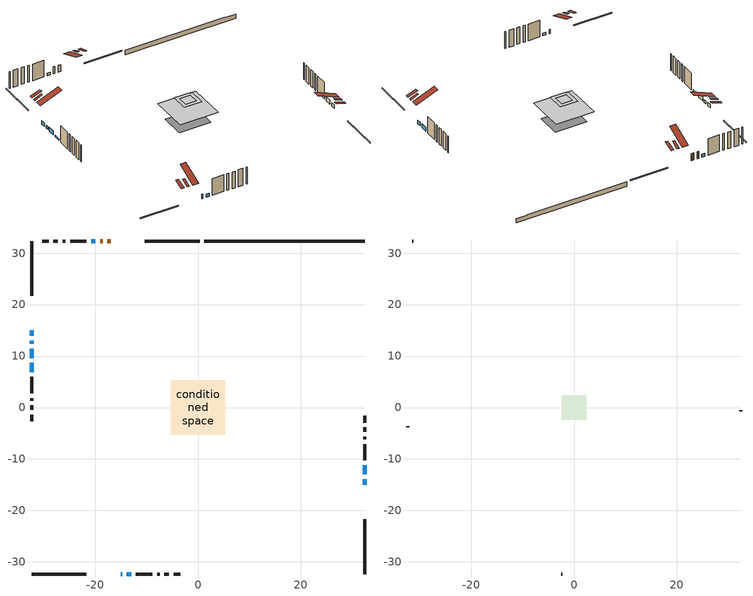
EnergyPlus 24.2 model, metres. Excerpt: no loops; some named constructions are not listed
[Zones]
conditioned space
 floor outside (Floor1 construction): -1.44,-1.44 -1.44,1.44 1.44,1.44 1.44,-1.44 z0.4
 floor adiabatic (AdiabaticFloorConstruction): -5.33,-5.33 -5.33,5.33 5.33,5.33 5.33,-5.33 z2.84
 floor foundation (Slab1 construction): -4.42,-3.35 -4.42,3.35 4.42,3.35 4.42,-3.35 z-0.91
 wall outside (RimJoist1 construction): 0.33,32.35 -10.31,32.35 / -32.35,-32.35 -21.71,-32.35 / -32.35,32.35 -32.35,21.71 / 32.35,-32.35 32.35,-21.71 z0.4:0.7
 wall outside (AdiabaticWallConstruction 1): -16.99,32.35 -17.63,32.35 / -18.55,32.35 -19.01,32.35 z0.4:2.43
 wall outside (AdiabaticWallConstruction): 32.35,-15.03 32.35,-13.91 / -32.35,15.03 -32.35,13.91 z0.4:1.44; -19.93,32.35 -20.75,32.35 / -13.8,-32.35 -12.98,-32.35 z0.4:1.22; -15.03,-32.35 -14.72,-32.35 / 32.35,-12.98 32.35,-11.19 z0.4:1.62; -32.35,12.98 -32.35,12.37 z0.4:1.32; -32.35,11.44 -32.35,9.61 z0.4:1.6; -32.35,8.69 -32.35,6.86 z0.4:0.91
 wall outside (Wall1 construction): -21.68,32.35 -24.84,32.35 / -12.05,-32.35 -8.89,-32.35 / -32.35,5.93 -32.35,2.77 / 32.35,-10.26 32.35,-7.1 z0.4:5.28
 wall outside (Wall3 construction): -25.77,32.35 -26.29,32.35 / -7.96,-32.35 -7.44,-32.35 / -32.35,1.84 -32.35,1.32 / 32.35,-6.17 32.35,-5.65 z0.4:5.28
 wall outside (Wall4 construction): -27.22,32.35 -28.09,32.35 / -6.51,-32.35 -5.64,-32.35 / -32.35,0.39 -32.35,-0.48 / 32.35,-4.72 32.35,-3.85 z0.4:5.28
 wall outside (Wall5 construction): -29.02,32.35 -30.29,32.35 / -4.71,-32.35 -3.44,-32.35 / -32.35,-1.41 -32.35,-2.68 / 32.35,-2.92 32.35,-1.65 z0.4:5.28
 wall foundation (FoundationWall1 construction): 1.26,32.35,-0.91 1.26,32.35,0.4 29.24,32.35,0.4 29.24,32.35,0.28 32.35,32.35,0.28 32.35,32.35,-0.91
 window (WindowConstruction): 32.35,-15.03 32.35,-13.91 z0.4:1.44
 window (WindowConstruction 5): -19.94,32.35 -20.75,32.35 z0.4:1.21
 window (WindowConstruction 8): -15.03,-32.35 -14.72,-32.35 z0.4:1.62
 window (WindowConstruction 1): -32.35,15.03 -32.35,13.91 z0.4:1.44
 window (WindowConstruction 6): -32.35,12.98 -32.35,12.37 z0.4:1.31
 window (WindowConstruction 2): -13.8,-32.35 -12.98,-32.35 z0.4:1.21
 window (WindowConstruction 3): 32.35,-12.98 32.35,-11.19 z0.4:1.62
 window (WindowConstruction 4): -32.35,11.44 -32.35,9.61 z0.4:1.59
 window (WindowConstruction 7): -32.35,8.69 -32.35,6.86 z0.4:0.91
 door (Door): -16.99,32.35 -17.63,32.35 z0.4:2.43
 door (Door 1): -18.55,32.35 -19.01,32.35 z0.4:2.43
 ceiling adiabatic (AdiabaticFloorConstruction): 5.33,-5.33 5.33,5.33 -5.33,5.33 -5.33,-5.33 z2.84
 roof outside (Roof2 construction): -13.49,32.35,5.28 -13.49,30.19,6.18 -12.91,30.19,6.18 -12.91,32.35,5.28; -18.53,-32.35,5.28 -18.53,-30.19,6.18 -19.11,-30.19,6.18 -19.11,-32.35,5.28; -32.35,18.53,5.28 -30.19,18.53,6.18 -30.19,19.11,6.18 -32.35,19.11,5.28; 32.35,-18.53,5.28 30.19,-18.53,6.18 30.19,-19.11,6.18 32.35,-19.11,5.28
attic - vented
 floor to conditioned space (Floor2 construction Reversed): -1.44,-1.44 -1.44,1.44 1.44,1.44 1.44,-1.44 z5.28
 floor to conditioned space (Floor3 construction Reversed): -2.41,-2.41 -2.41,2.41 2.41,2.41 2.41,-2.41 z5.28
 floor to conditioned space (Floor4 construction Reversed): -2.03,-2.03 -2.03,2.03 2.03,2.03 2.03,-2.03 z5.28
 wall outside (Wall6 construction): -31.22,32.35 -31.42,32.35 / -2.51,-32.35 -2.31,-32.35 / -32.35,-3.61 -32.35,-3.82 / 32.35,-0.72 32.35,-0.52 z0.4:5.28
 roof outside (Roof1 construction): -11.98,32.35,5.28 -11.98,29.55,6.21 -11.24,29.55,6.21 -11.24,32.35,5.28; -20.04,-32.35,5.28 -20.04,-29.55,6.21 -20.78,-29.55,6.21 -20.78,-32.35,5.28; -32.35,20.04,5.28 -29.55,20.04,6.21 -29.55,20.78,6.21 -32.35,20.78,5.28; 32.35,-20.04,5.28 29.55,-20.04,6.21 29.55,-20.78,6.21 32.35,-20.78,5.28
 roof outside (Roof3 construction): -16.06,32.35,5.28 -16.06,26.3,7.8 -14.42,26.3,7.8 -14.42,32.35,5.28; -15.96,-32.35,5.28 -15.96,-26.3,7.8 -17.6,-26.3,7.8 -17.6,-32.35,5.28; -32.35,15.96,5.28 -26.3,15.96,7.8 -26.3,17.6,7.8 -32.35,17.6,5.28; 32.35,-15.96,5.28 26.3,-15.96,7.8 26.3,-17.6,7.8 32.35,-17.6,5.28
[Material] Roughness=Rough; Thermal Absorptance=0.9
Name | Thickness {m} | Conductivity {W/m-K} | Density {kg/m3} | Specific Heat {J/kg-K} | Solar Absorptance | Visible Absorptance
ceiling loosefill ins | 0.169333 | 0.0480833 | 16.02 | 1046.75 | 0.7 | 0.7
ceiling stud and cavity | 0.1397 | 0.0783965 | 65.682 | 1177.47 | 0.7 | 0.7
ceiling stud and cavity 1 | 0.1397 | 0.083689 | 65.682 | 1177.47 | 0.7 | 0.7
ceiling stud and cavity 2 | 0.1397 | 0.0760664 | 65.682 | 1177.47 | 0.7 | 0.7
gypsum board | 0.0127 | 0.160291 | 801 | 837.4 | 0.6 | 0.6
[Construction]
Floor2 construction: ceiling loosefill ins, ceiling stud and cavity, gypsum board
Floor3 construction: ceiling stud and cavity 1, gypsum board
Floor4 construction: ceiling stud and cavity 2, gypsum board
[EnergyManagementSystem:OutputVariable] Type of Data in Variable=Summed; Update Frequency=ZoneTimestep; Units=J
Name | EMS Variable | EMS Program or Subroutine
Energy Management System Output Variable 27 | loads_clg_walls | component_loads_program
Energy Management System Output Variable 28 | loads_clg_rim_joists | component_loads_program
Energy Management System Output Variable 29 | loads_clg_foundation_walls | component_loads_program
Energy Management System Output Variable 30 | loads_clg_doors | component_loads_program
Energy Management System Output Variable 31 | loads_clg_windows_conduction | component_loads_program
Energy Management System Output Variable 32 | loads_clg_windows_solar | component_loads_program
Energy Management System Output Variable 33 | loads_clg_skylights_conduction | component_loads_program
Energy Management System Output Variable 34 | loads_clg_skylights_solar | component_loads_program
Energy Management System Output Variable 35 | loads_clg_floors | component_loads_program
Energy Management System Output Variable 36 | loads_clg_slabs | component_loads_program
Energy Management System Output Variable 37 | loads_clg_internal_mass | component_loads_program
Energy Management System Output Variable 38 | loads_clg_infil | component_loads_program
Energy Management System Output Variable 39 | loads_clg_natvent | component_loads_program
Energy Management System Output Variable 40 | loads_clg_mechvent | component_loads_program
Energy Management System Output Variable 41 | loads_clg_whf | component_loads_program
Energy Management System Output Variable 42 | loads_clg_ducts | component_loads_program
Energy Management System Output Variable 43 | loads_clg_intgains | component_loads_program
Energy Management System Output Variable 44 | loads_clg_lighting | component_loads_program
Energy Management System Output Variable 45 | loads_htg_tot | total_loads_program
Energy Management System Output Variable 46 | loads_clg_tot | total_loads_program
[Schedule:Day:Interval]
interior lighting schedule day: No, 01:00, 0.108182, 04:00, 0.0901515, 05:00, 0.0991667, 06:00, 0.162273, 07:00, 0.270455, 08:00, 0.342576, 10:00, 0.369621, 11:00, 0.351591, 12:00, 0.333561, 13:00, 0.324545, 14:00, 0.31553, 15:00, 0.333561, 16:00, 0.369621, 17:00, 0.450758, 18:00, 0.585985, 19:00, 0.775303, 20:00, 0.955606, 21:00, 0.991667, 22:00, 0.712197, 23:00, 0.360606, 24:00, 0.162273
interior lighting schedule day 1: No, 01:00, 0.100909, 04:00, 0.0840909, 05:00, 0.0925, 06:00, 0.151364, 07:00, 0.252273, 08:00, 0.319545, 10:00, 0.344773, 11:00, 0.327955, 12:00, 0.311136, 13:00, 0.302727, 14:00, 0.294318, 15:00, 0.311136, 16:00, 0.344773, 17:00, 0.420455, 18:00, 0.546591, 19:00, 0.723182, 20:00, 0.891364, 21:00, 0.925, 22:00, 0.664318, 23:00, 0.336364, 24:00, 0.151364
interior lighting schedule day 2: No, 01:00, 0.0927273, 04:00, 0.0772727, 05:00, 0.085, 06:00, 0.139091, 07:00, 0.231818, 08:00, 0.293636, 10:00, 0.316818, 11:00, 0.301364, 12:00, 0.285909, 13:00, 0.278182, 14:00, 0.270455, 15:00, 0.285909, 16:00, 0.316818, 17:00, 0.386364, 18:00, 0.502273, 19:00, 0.664545, 20:00, 0.819091, 21:00, 0.85, 22:00, 0.610455, 23:00, 0.309091, 24:00, 0.139091
interior lighting schedule day 3: No, 01:00, 0.0845455, 04:00, 0.0704545, 05:00, 0.0775, 06:00, 0.126818, 07:00, 0.211364, 08:00, 0.267727, 10:00, 0.288864, 11:00, 0.274773, 12:00, 0.260682, 13:00, 0.253636, 14:00, 0.246591, 15:00, 0.260682, 16:00, 0.288864, 17:00, 0.352273, 18:00, 0.457955, 19:00, 0.605909, 20:00, 0.746818, 21:00, 0.775, 22:00, 0.556591, 23:00, 0.281818, 24:00, 0.126818
interior lighting schedule day 4: No, 01:00, 0.0763636, 04:00, 0.0636364, 05:00, 0.07, 06:00, 0.114545, 07:00, 0.190909, 08:00, 0.241818, 10:00, 0.260909, 11:00, 0.248182, 12:00, 0.235455, 13:00, 0.229091, 14:00, 0.222727, 15:00, 0.235455, 16:00, 0.260909, 17:00, 0.318182, 18:00, 0.413636, 19:00, 0.547273, 20:00, 0.674545, 21:00, 0.7, 22:00, 0.502727, 23:00, 0.254545, 24:00, 0.114545
interior lighting schedule day 5: No, 01:00, 0.0727273, 04:00, 0.0606061, 05:00, 0.0666667, 06:00, 0.109091, 07:00, 0.181818, 08:00, 0.230303, 10:00, 0.248485, 11:00, 0.236364, 12:00, 0.224242, 13:00, 0.218182, 14:00, 0.212121, 15:00, 0.224242, 16:00, 0.248485, 17:00, 0.30303, 18:00, 0.393939, 19:00, 0.521212, 20:00, 0.642424, 21:00, 0.666667, 22:00, 0.478788, 23:00, 0.242424, 24:00, 0.109091
interior lighting schedule day 6: No, 01:00, 0.0745455, 04:00, 0.0621212, 05:00, 0.0683333, 06:00, 0.111818, 07:00, 0.186364, 08:00, 0.236061, 10:00, 0.254697, 11:00, 0.242273, 12:00, 0.229848, 13:00, 0.223636, 14:00, 0.217424, 15:00, 0.229848, 16:00, 0.254697, 17:00, 0.310606, 18:00, 0.403788, 19:00, 0.534242, 20:00, 0.658485, 21:00, 0.683333, 22:00, 0.490758, 23:00, 0.248485, 24:00, 0.111818
interior lighting schedule day 7: No, 01:00, 0.08, 04:00, 0.0666667, 05:00, 0.0733333, 06:00, 0.12, 07:00, 0.2, 08:00, 0.253333, 10:00, 0.273333, 11:00, 0.26, 12:00, 0.246667, 13:00, 0.24, 14:00, 0.233333, 15:00, 0.246667, 16:00, 0.273333, 17:00, 0.333333, 18:00, 0.433333, 19:00, 0.573333, 20:00, 0.706667, 21:00, 0.733333, 22:00, 0.526667, 23:00, 0.266667, 24:00, 0.12
interior lighting schedule day 8: No, 01:00, 0.0890909, 04:00, 0.0742424, 05:00, 0.0816667, 06:00, 0.133636, 07:00, 0.222727, 08:00, 0.282121, 10:00, 0.304394, 11:00, 0.289545, 12:00, 0.274697, 13:00, 0.267273, 14:00, 0.259848, 15:00, 0.274697, 16:00, 0.304394, 17:00, 0.371212, 18:00, 0.482576, 19:00, 0.638485, 20:00, 0.78697, 21:00, 0.816667, 22:00, 0.586515, 23:00, 0.29697, 24:00, 0.133636
interior lighting schedule day 9: No, 01:00, 0.0972727, 04:00, 0.0810606, 05:00, 0.0891667, 06:00, 0.145909, 07:00, 0.243182, 08:00, 0.30803, 10:00, 0.332348, 11:00, 0.316136, 12:00, 0.299924, 13:00, 0.291818, 14:00, 0.283712, 15:00, 0.299924, 16:00, 0.332348, 17:00, 0.405303, 18:00, 0.526894, 19:00, 0.697121, 20:00, 0.859242, 21:00, 0.891667, 22:00, 0.640379, 23:00, 0.324242, 24:00, 0.145909
interior lighting schedule day 10: No, 01:00, 0.105455, 04:00, 0.0878788, 05:00, 0.0966667, 06:00, 0.158182, 07:00, 0.263636, 08:00, 0.333939, 10:00, 0.360303, 11:00, 0.342727, 12:00, 0.325152, 13:00, 0.316364, 14:00, 0.307576, 15:00, 0.325152, 16:00, 0.360303, 17:00, 0.439394, 18:00, 0.571212, 19:00, 0.755758, 20:00, 0.931515, 21:00, 0.966667, 22:00, 0.694242, 23:00, 0.351515, 24:00, 0.158182
interior lighting schedule day 11: No, 01:00, 0.109091, 04:00, 0.0909091, 05:00, 0.1, 06:00, 0.163636, 07:00, 0.272727, 08:00, 0.345455, 10:00, 0.372727, 11:00, 0.354545, 12:00, 0.336364, 13:00, 0.327273, 14:00, 0.318182, 15:00, 0.336364, 16:00, 0.372727, 17:00, 0.454545, 18:00, 0.590909, 19:00, 0.781818, 20:00, 0.963636, 21:00, 1, 22:00, 0.718182, 23:00, 0.363636, 24:00, 0.163636
interior lighting schedule default day; occupants schedule default day; clothes dryer schedule default day; cooking range schedule default day; mech vent bath fan 0 schedule default day; mech vent range fan 0 schedule default day; misc plug loads schedule default day; general water use schedule default day; heating setpoint default day; cooling setpoint default day; clothes dryer exhaust 0 schedule default day; cooling season schedule day; cooling season schedule day 2; cooling season schedule default day; exterior lighting schedule default day; natural vent schedule default day: No, 24:00, 0
occupants schedule day: No, 05:00, 0.426829, 06:00, 0.719512, 07:00, 1, 08:00, 0.670732, 09:00, 0.329268, 14:00, 0.170732, 15:00, 0.231707, 16:00, 0.329268, 17:00, 0.5, 18:00, 0.670732, 19:00, 0.829268, 21:00, 1, 22:00, 0.853659, 23:00, 0.646341, 24:00, 0.426829
clothes dryer schedule day; clothes dryer exhaust 0 schedule day: No, 01:00, 0.123457, 02:00, 0.0740741, 03:00, 0.0493827, 04:00, 0.0246914, 05:00, 0.0493827, 06:00, 0.0740741, 07:00, 0.197531, 08:00, 0.395062, 09:00, 0.592593, 10:00, 0.839506, 11:00, 0.962963, 12:00, 1, 13:00, 0.91358, 14:00, 0.82716, 15:00, 0.716049, 16:00, 0.753086, 17:00, 0.679012, 18:00, 0.666667, 20:00, 0.62963, 21:00, 0.641975, 22:00, 0.666667, 23:00, 0.54321, 24:00, 0.296296
cooking range schedule day: No, 05:00, 0.0597015, 06:00, 0.11194, 07:00, 0.171642, 08:00, 0.291045, 11:00, 0.343284, 12:00, 0.402985, 13:00, 0.462687, 14:00, 0.343284, 15:00, 0.291045, 16:00, 0.402985, 17:00, 0.567164, 18:00, 1, 19:00, 0.850746, 20:00, 0.432836, 21:00, 0.291045, 22:00, 0.231343, 23:00, 0.171642, 24:00, 0.11194
mech vent bath fan 0 schedule day: No, 07:00, 0, 08:00, 1, 09:00, 0.2, 24:00, 0
mech vent range fan 0 schedule day: No, 18:00, 0, 19:00, 1, 20:00, 0.2, 24:00, 0
misc plug loads schedule day: No, 06:00, 0.705882, 07:00, 0.745098, 08:00, 0.803922, 15:00, 0.823529, 16:00, 0.862745, 17:00, 0.921569, 18:00, 0.980392, 19:00, 1, 20:00, 0.980392, 21:00, 0.941176, 22:00, 0.862745, 23:00, 0.784314, 24:00, 0.72549
general water use schedule day: No, 01:00, 0.315068, 03:00, 0.287671, 04:00, 0.342466, 05:00, 0.369863, 06:00, 0.520548, 07:00, 0.60274, 08:00, 0.534247, 10:00, 0.506849, 11:00, 0.465753, 14:00, 0.479452, 15:00, 0.534247, 16:00, 0.589041, 17:00, 0.69863, 18:00, 0.876712, 19:00, 0.890411, 20:00, 0.986301, 21:00, 1, 22:00, 0.863014, 23:00, 0.616438, 24:00, 0.465753
heating setpoint day: No, 07:00, 18, 23:00, 21, 24:00, 18
cooling setpoint day: No, 24:00, 25
cooling season schedule day 1: No, 24:00, 1
exterior lighting schedule day: No, 01:00, 0.566667, 03:00, 0.524167, 05:00, 0.495833, 06:00, 0.5525, 07:00, 0.623333, 08:00, 0.580833, 09:00, 0.439167, 10:00, 0.354167, 12:00, 0.34, 13:00, 0.354167, 14:00, 0.396667, 15:00, 0.425, 16:00, 0.495833, 17:00, 0.623333, 18:00, 0.793333, 19:00, 0.906667, 20:00, 0.963333, 21:00, 0.991667, 22:00, 0.920833, 23:00, 0.793333, 24:00, 0.665833
exterior lighting schedule day 1: No, 01:00, 0.528571, 03:00, 0.488929, 05:00, 0.4625, 06:00, 0.515357, 07:00, 0.581429, 08:00, 0.541786, 09:00, 0.409643, 10:00, 0.330357, 12:00, 0.317143, 13:00, 0.330357, 14:00, 0.37, 15:00, 0.396429, 16:00, 0.4625, 17:00, 0.581429, 18:00, 0.74, 19:00, 0.845714, 20:00, 0.898571, 21:00, 0.925, 22:00, 0.858929, 23:00, 0.74, 24:00, 0.621071
exterior lighting schedule day 10: No, 01:00, 0.552381, 03:00, 0.510952, 05:00, 0.483333, 06:00, 0.538571, 07:00, 0.607619, 08:00, 0.56619, 09:00, 0.428095, 10:00, 0.345238, 12:00, 0.331429, 13:00, 0.345238, 14:00, 0.386667, 15:00, 0.414286, 16:00, 0.483333, 17:00, 0.607619, 18:00, 0.773333, 19:00, 0.88381, 20:00, 0.939048, 21:00, 0.966667, 22:00, 0.897619, 23:00, 0.773333, 24:00, 0.649048
exterior lighting schedule day 11: No, 01:00, 0.571429, 03:00, 0.528571, 05:00, 0.5, 06:00, 0.557143, 07:00, 0.628571, 08:00, 0.585714, 09:00, 0.442857, 10:00, 0.357143, 12:00, 0.342857, 13:00, 0.357143, 14:00, 0.4, 15:00, 0.428571, 16:00, 0.5, 17:00, 0.628571, 18:00, 0.8, 19:00, 0.914286, 20:00, 0.971429, 21:00, 1, 22:00, 0.928571, 23:00, 0.8, 24:00, 0.671429
exterior lighting schedule day 2: No, 01:00, 0.485714, 03:00, 0.449286, 05:00, 0.425, 06:00, 0.473571, 07:00, 0.534286, 08:00, 0.497857, 09:00, 0.376429, 10:00, 0.303571, 12:00, 0.291429, 13:00, 0.303571, 14:00, 0.34, 15:00, 0.364286, 16:00, 0.425, 17:00, 0.534286, 18:00, 0.68, 19:00, 0.777143, 20:00, 0.825714, 21:00, 0.85, 22:00, 0.789286, 23:00, 0.68, 24:00, 0.570714
exterior lighting schedule day 3: No, 01:00, 0.442857, 03:00, 0.409643, 05:00, 0.3875, 06:00, 0.431786, 07:00, 0.487143, 08:00, 0.453929, 09:00, 0.343214, 10:00, 0.276786, 12:00, 0.265714, 13:00, 0.276786, 14:00, 0.31, 15:00, 0.332143, 16:00, 0.3875, 17:00, 0.487143, 18:00, 0.62, 19:00, 0.708571, 20:00, 0.752857, 21:00, 0.775, 22:00, 0.719643, 23:00, 0.62, 24:00, 0.520357
exterior lighting schedule day 4: No, 01:00, 0.4, 03:00, 0.37, 05:00, 0.35, 06:00, 0.39, 07:00, 0.44, 08:00, 0.41, 09:00, 0.31, 10:00, 0.25, 12:00, 0.24, 13:00, 0.25, 14:00, 0.28, 15:00, 0.3, 16:00, 0.35, 17:00, 0.44, 18:00, 0.56, 19:00, 0.64, 20:00, 0.68, 21:00, 0.7, 22:00, 0.65, 23:00, 0.56, 24:00, 0.47
exterior lighting schedule day 5: No, 01:00, 0.380952, 03:00, 0.352381, 05:00, 0.333333, 06:00, 0.371429, 07:00, 0.419048, 08:00, 0.390476, 09:00, 0.295238, 10:00, 0.238095, 12:00, 0.228571, 13:00, 0.238095, 14:00, 0.266667, 15:00, 0.285714, 16:00, 0.333333, 17:00, 0.419048, 18:00, 0.533333, 19:00, 0.609524, 20:00, 0.647619, 21:00, 0.666667, 22:00, 0.619048, 23:00, 0.533333, 24:00, 0.447619
exterior lighting schedule day 6: No, 01:00, 0.390476, 03:00, 0.36119, 05:00, 0.341667, 06:00, 0.380714, 07:00, 0.429524, 08:00, 0.400238, 09:00, 0.302619, 10:00, 0.244048, 12:00, 0.234286, 13:00, 0.244048, 14:00, 0.273333, 15:00, 0.292857, 16:00, 0.341667, 17:00, 0.429524, 18:00, 0.546667, 19:00, 0.624762, 20:00, 0.66381, 21:00, 0.683333, 22:00, 0.634524, 23:00, 0.546667, 24:00, 0.45881
exterior lighting schedule day 7: No, 01:00, 0.419048, 03:00, 0.387619, 05:00, 0.366667, 06:00, 0.408571, 07:00, 0.460952, 08:00, 0.429524, 09:00, 0.324762, 10:00, 0.261905, 12:00, 0.251429, 13:00, 0.261905, 14:00, 0.293333, 15:00, 0.314286, 16:00, 0.366667, 17:00, 0.460952, 18:00, 0.586667, 19:00, 0.670476, 20:00, 0.712381, 21:00, 0.733333, 22:00, 0.680952, 23:00, 0.586667, 24:00, 0.492381
exterior lighting schedule day 8: No, 01:00, 0.466667, 03:00, 0.431667, 05:00, 0.408333, 06:00, 0.455, 07:00, 0.513333, 08:00, 0.478333, 09:00, 0.361667, 10:00, 0.291667, 12:00, 0.28, 13:00, 0.291667, 14:00, 0.326667, 15:00, 0.35, 16:00, 0.408333, 17:00, 0.513333, 18:00, 0.653333, 19:00, 0.746667, 20:00, 0.793333, 21:00, 0.816667, 22:00, 0.758333, 23:00, 0.653333, 24:00, 0.548333
exterior lighting schedule day 9: No, 01:00, 0.509524, 03:00, 0.47131, 05:00, 0.445833, 06:00, 0.496786, 07:00, 0.560476, 08:00, 0.522262, 09:00, 0.394881, 10:00, 0.318452, 12:00, 0.305714, 13:00, 0.318452, 14:00, 0.356667, 15:00, 0.382143, 16:00, 0.445833, 17:00, 0.560476, 18:00, 0.713333, 19:00, 0.815238, 20:00, 0.86619, 21:00, 0.891667, 22:00, 0.827976, 23:00, 0.713333, 24:00, 0.59869
[Schedule:Week:Daily]
heating setpoint Week Rule - Jan1-Dec31: heating setpoint day, heating setpoint day, heating setpoint day, heating setpoint day, heating setpoint day, heating setpoint day, heating setpoint day, heating setpoint default day, heating setpoint default day, heating setpoint default day, heating setpoint default day, heating setpoint default day
cooling setpoint Week Rule - Jan1-Dec31: cooling setpoint day, cooling setpoint day, cooling setpoint day, cooling setpoint day, cooling setpoint day, cooling setpoint day, cooling setpoint day, cooling setpoint default day, cooling setpoint default day, cooling setpoint default day, cooling setpoint default day, cooling setpoint default day
clothes dryer exhaust 0 schedule Week Rule - Jan1-Dec31: clothes dryer exhaust 0 schedule day, clothes dryer exhaust 0 schedule day, clothes dryer exhaust 0 schedule day, clothes dryer exhaust 0 schedule day, clothes dryer exhaust 0 schedule day, clothes dryer exhaust 0 schedule day, clothes dryer exhaust 0 schedule day, clothes dryer exhaust 0 schedule default day, clothes dryer exhaust 0 schedule default day, clothes dryer exhaust 0 schedule default day, clothes dryer exhaust 0 schedule default day, clothes dryer exhaust 0 schedule default day
cooling season schedule Week Rule - Jan1-May26: cooling season schedule day, cooling season schedule day, cooling season schedule day, cooling season schedule day, cooling season schedule day, cooling season schedule day, cooling season schedule day, cooling season schedule default day, cooling season schedule default day, cooling season schedule default day, cooling season schedule default day, cooling season schedule default day
cooling season schedule Week Rule - May27-Jun2: cooling season schedule day, cooling season schedule day, cooling season schedule day, cooling season schedule day, cooling season schedule day, cooling season schedule day 1, cooling season schedule day 1, cooling season schedule default day, cooling season schedule default day, cooling season schedule default day, cooling season schedule default day, cooling season schedule default day
cooling season schedule Week Rule - Jun3-Aug25: cooling season schedule day 1, cooling season schedule day 1, cooling season schedule day 1, cooling season schedule day 1, cooling season schedule day 1, cooling season schedule day 1, cooling season schedule day 1, cooling season schedule default day, cooling season schedule default day, cooling season schedule default day, cooling season schedule default day, cooling season schedule default day
cooling season schedule Week Rule - Aug26-Sep1: cooling season schedule day 1, cooling season schedule day 1, cooling season schedule day 1, cooling season schedule day 1, cooling season schedule day 1, cooling season schedule day 1, cooling season schedule day 2, cooling season schedule default day, cooling season schedule default day, cooling season schedule default day, cooling season schedule default day, cooling season schedule default day
cooling season schedule Week Rule - Sep2-Dec31: cooling season schedule day 2, cooling season schedule day 2, cooling season schedule day 2, cooling season schedule day 2, cooling season schedule day 2, cooling season schedule day 2, cooling season schedule day 2, cooling season schedule default day, cooling season schedule default day, cooling season schedule default day, cooling season schedule default day, cooling season schedule default day
exterior lighting schedule Week Rule - Jul29-Aug4: exterior lighting schedule day 6, exterior lighting schedule day 6, exterior lighting schedule day 6, exterior lighting schedule day 7, exterior lighting schedule day 7, exterior lighting schedule day 7, exterior lighting schedule day 7, exterior lighting schedule default day, exterior lighting schedule default day, exterior lighting schedule default day, exterior lighting schedule default day, exterior lighting schedule default day
exterior lighting schedule Week Rule - Aug5-Aug25: exterior lighting schedule day 7, exterior lighting schedule day 7, exterior lighting schedule day 7, exterior lighting schedule day 7, exterior lighting schedule day 7, exterior lighting schedule day 7, exterior lighting schedule day 7, exterior lighting schedule default day, exterior lighting schedule default day, exterior lighting schedule default day, exterior lighting schedule default day, exterior lighting schedule default day
exterior lighting schedule Week Rule - Aug26-Sep1: exterior lighting schedule day 7, exterior lighting schedule day 7, exterior lighting schedule day 7, exterior lighting schedule day 7, exterior lighting schedule day 7, exterior lighting schedule day 7, exterior lighting schedule day 8, exterior lighting schedule default day, exterior lighting schedule default day, exterior lighting schedule default day, exterior lighting schedule default day, exterior lighting schedule default day
exterior lighting schedule Week Rule - Sep2-Sep29: exterior lighting schedule day 8, exterior lighting schedule day 8, exterior lighting schedule day 8, exterior lighting schedule day 8, exterior lighting schedule day 8, exterior lighting schedule day 8, exterior lighting schedule day 8, exterior lighting schedule default day, exterior lighting schedule default day, exterior lighting schedule default day, exterior lighting schedule default day, exterior lighting schedule default day
exterior lighting schedule Week Rule - Sep30-Oct6: exterior lighting schedule day 8, exterior lighting schedule day 9, exterior lighting schedule day 9, exterior lighting schedule day 9, exterior lighting schedule day 9, exterior lighting schedule day 9, exterior lighting schedule day 9, exterior lighting schedule default day, exterior lighting schedule default day, exterior lighting schedule default day, exterior lighting schedule default day, exterior lighting schedule default day
exterior lighting schedule Week Rule - Oct7-Oct27: exterior lighting schedule day 9, exterior lighting schedule day 9, exterior lighting schedule day 9, exterior lighting schedule day 9, exterior lighting schedule day 9, exterior lighting schedule day 9, exterior lighting schedule day 9, exterior lighting schedule default day, exterior lighting schedule default day, exterior lighting schedule default day, exterior lighting schedule default day, exterior lighting schedule default day
exterior lighting schedule Week Rule - Oct28-Nov3: exterior lighting schedule day 9, exterior lighting schedule day 9, exterior lighting schedule day 9, exterior lighting schedule day 9, exterior lighting schedule day 10, exterior lighting schedule day 10, exterior lighting schedule day 10, exterior lighting schedule default day, exterior lighting schedule default day, exterior lighting schedule default day, exterior lighting schedule default day, exterior lighting schedule default day
exterior lighting schedule Week Rule - Nov4-Nov24: exterior lighting schedule day 10, exterior lighting schedule day 10, exterior lighting schedule day 10, exterior lighting schedule day 10, exterior lighting schedule day 10, exterior lighting schedule day 10, exterior lighting schedule day 10, exterior lighting schedule default day, exterior lighting schedule default day, exterior lighting schedule default day, exterior lighting schedule default day, exterior lighting schedule default day
exterior lighting schedule Week Rule - Nov25-Dec1: exterior lighting schedule day 10, exterior lighting schedule day 10, exterior lighting schedule day 10, exterior lighting schedule day 10, exterior lighting schedule day 10, exterior lighting schedule day 10, exterior lighting schedule day 11, exterior lighting schedule default day, exterior lighting schedule default day, exterior lighting schedule default day, exterior lighting schedule default day, exterior lighting schedule default day
exterior lighting schedule Week Rule - Dec2-Dec31: exterior lighting schedule day 11, exterior lighting schedule day 11, exterior lighting schedule day 11, exterior lighting schedule day 11, exterior lighting schedule day 11, exterior lighting schedule day 11, exterior lighting schedule day 11, exterior lighting schedule default day, exterior lighting schedule default day, exterior lighting schedule default day, exterior lighting schedule default day, exterior lighting schedule default day
natural vent schedule Week Rule - Jan1-Dec31: natural vent schedule default day, natural vent schedule default day, natural vent schedule default day, natural vent schedule default day, natural vent schedule default day, natural vent schedule default day, natural vent schedule default day, natural vent schedule default day, natural vent schedule default day, natural vent schedule default day, natural vent schedule default day, natural vent schedule default day
[Schedule:Year]
heating setpoint: heating setpoint Week Rule - Jan1-Dec31, 1, 1, 12, 31
cooling setpoint: cooling setpoint Week Rule - Jan1-Dec31, 1, 1, 12, 31
clothes dryer exhaust 0 schedule: clothes dryer exhaust 0 schedule Week Rule - Jan1-Dec31, 1, 1, 12, 31
cooling season schedule: cooling season schedule Week Rule - Jan1-May26, 1, 1, 5, 26, cooling season schedule Week Rule - May27-Jun2, 5, 27, 6, 2, cooling season schedule Week Rule - Jun3-Aug25, 6, 3, 8, 25, cooling season schedule Week Rule - Aug26-Sep1, 8, 26, 9, 1, cooling season schedule Week Rule - Sep2-Dec31, 9, 2, 12, 31
natural vent schedule: natural vent schedule Week Rule - Jan1-Dec31, 1, 1, 12, 31
